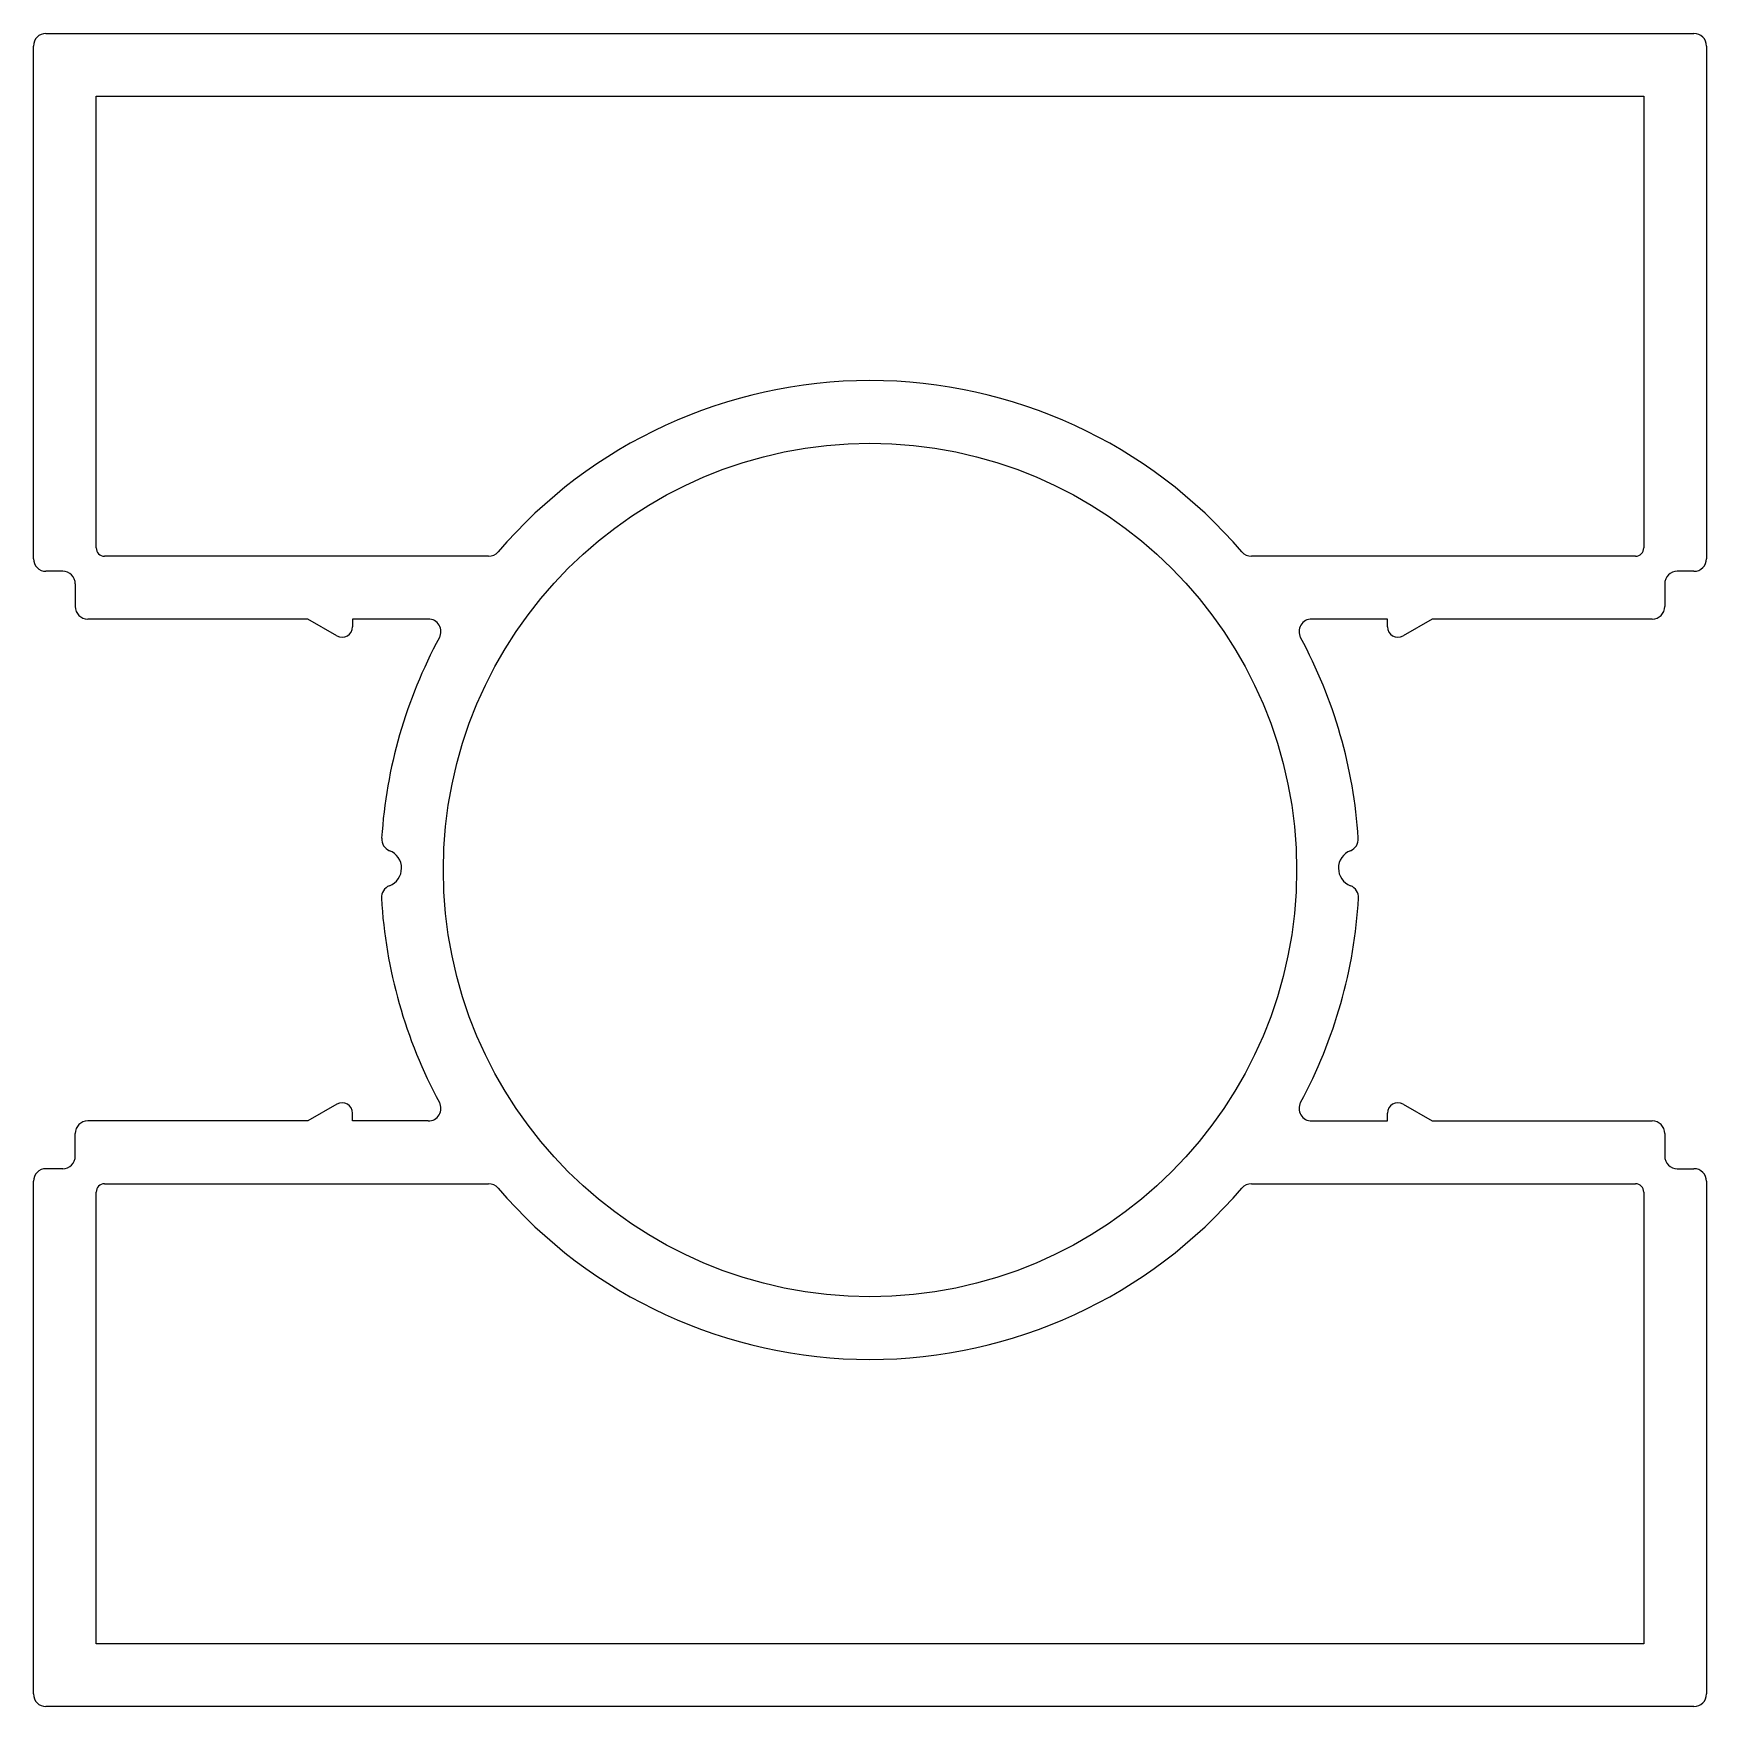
# Model space of a CAD drawing. Extents: x 781 to 821, y 720.5 to 760.5.
import ezdxf

# ---------------------------------------------------------------- set-up
doc = ezdxf.new("R2010")
doc.units = 0
doc.layers.get('0').update_dxf_attribs({"linetype": 'CONTINUOUS'})

msp = doc.modelspace()

# ---------------------------------------------------------------- linework, layer by layer
for p, q in [((781.317, 760.469), (820.717, 760.469)), ((781.017, 747.911), (781.017, 760.169)), ((821.017, 760.169), (821.017, 747.911)), ((782.517, 758.969), (819.517, 758.969)), ((782.517, 748.171), (782.517, 758.969)), ((819.517, 758.969), (819.517, 748.171)), ((781.717, 747.611), (781.317, 747.611)), ((791.898, 747.971), (782.717, 747.971)), ((819.317, 747.971), (810.137, 747.971)), ((820.717, 747.611), (820.317, 747.611)), ((782.017, 747.311), (782.017, 746.771)), ((820.017, 747.311), (820.017, 746.771)), ((787.574, 746.471), (782.317, 746.471)), ((788.273, 746.068), (787.574, 746.471)), ((790.458, 746.471), (788.648, 746.471)), ((788.648, 746.471), (788.648, 746.284)), ((813.387, 746.471), (811.577, 746.471)), ((813.387, 746.284), (813.387, 746.471)), ((814.461, 746.471), (813.762, 746.068)), ((819.717, 746.471), (814.461, 746.471)), ((788.273, 734.874), (787.574, 734.471)), ((813.762, 734.874), (814.461, 734.471)), ((787.574, 734.471), (782.317, 734.471)), ((788.648, 734.471), (788.648, 734.658)), ((790.458, 734.471), (788.648, 734.471)), ((811.577, 734.471), (813.387, 734.471)), ((813.387, 734.471), (813.387, 734.658)), ((814.461, 734.471), (819.717, 734.471)), ((782.017, 733.631), (782.017, 734.171)), ((820.017, 734.171), (820.017, 733.631)), ((781.717, 733.331), (781.317, 733.331)), ((820.317, 733.331), (820.717, 733.331)), ((781.017, 720.773), (781.017, 733.031)), ((782.717, 732.971), (791.898, 732.971)), ((810.137, 732.971), (819.317, 732.971)), ((821.017, 733.031), (821.017, 720.773)), ((782.517, 721.973), (782.517, 732.771)), ((819.517, 732.771), (819.517, 721.973)), ((819.517, 721.973), (782.517, 721.973)), ((820.717, 720.473), (781.317, 720.473))]:
    msp.add_line(p, q)
msp.add_circle((801.017, 740.471), 10.2)
for centre, radius, start, end in [((781.317, 760.169), 0.3, 90, 180), ((820.717, 760.169), 0.3, 0, 90), ((801.017, 740.471), 11.7, 40.5416, 139.4584), ((782.717, 748.171), 0.2, 180, 270), ((791.898, 748.271), 0.3, 270, 319.4584), ((810.137, 748.271), 0.3, 220.5416, 270), ((819.317, 748.171), 0.2, 270, 0), ((781.317, 747.911), 0.3, 180, 270), ((781.717, 747.311), 0.3, 0, 90), ((820.317, 747.311), 0.3, 90, 180), ((820.717, 747.911), 0.3, 270, 0), ((782.317, 746.771), 0.3, 180, 270), ((790.458, 746.171), 0.3, 331.6406, 90), ((811.577, 746.171), 0.3, 90, 208.3594), ((819.717, 746.771), 0.3, 270, 0), ((788.398, 746.284), 0.25, 240, 0), ((801.017, 740.471), 11.7, 151.6406, 176.2734), ((801.017, 740.471), 11.7, 3.7266, 28.3594), ((813.637, 746.284), 0.25, 180, 300), ((789.642, 741.212), 0.3, 176.2734, 248.572), ((812.393, 741.212), 0.3, 291.428, 3.7266), ((789.368, 740.514), 0.45, 291.0072, 68.572), ((812.667, 740.514), 0.45, 111.428, 248.9928), ((789.636, 739.814), 0.3, 111.0072, 183.3057), ((812.398, 739.814), 0.3, 356.6943, 68.9928), ((801.017, 740.471), 11.7, 183.3057, 208.3594), ((801.017, 740.471), 11.7, 331.6406, 356.6943), ((788.398, 734.658), 0.25, 360, 120), ((790.458, 734.771), 0.3, 270, 28.3594), ((811.577, 734.771), 0.3, 151.6406, 270), ((813.637, 734.658), 0.25, 60, 180), ((782.317, 734.171), 0.3, 90, 180), ((819.717, 734.171), 0.3, 360, 90), ((781.717, 733.631), 0.3, 270, 0), ((820.317, 733.631), 0.3, 180, 270), ((781.317, 733.031), 0.3, 90, 180), ((820.717, 733.031), 0.3, 0, 90), ((782.717, 732.771), 0.2, 90, 180), ((791.898, 732.671), 0.3, 40.5416, 90), ((801.017, 740.471), 11.7, 220.5416, 319.4584), ((810.137, 732.671), 0.3, 90, 139.4584), ((819.317, 732.771), 0.2, 0, 90), ((781.317, 720.773), 0.3, 180, 270), ((820.717, 720.773), 0.3, 270, 0)]:
    msp.add_arc(centre, radius, start, end)

doc.saveas('drawing.dxf')
